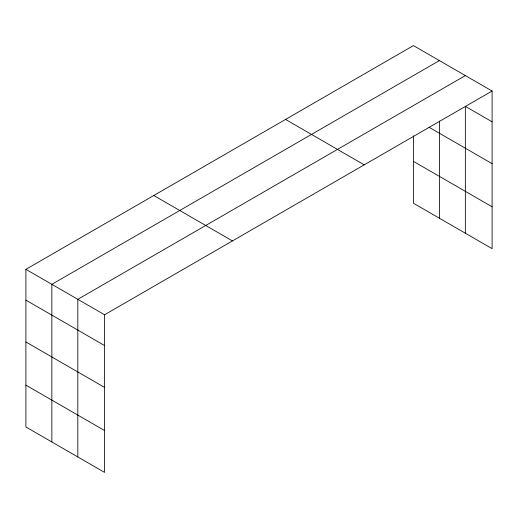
<?xml version="1.0" encoding="UTF-8"?>
<svg xmlns="http://www.w3.org/2000/svg" width="518" height="518" viewBox="0 0 518 518"><rect width="100%" height="100%" fill="white"/><g stroke="black" fill="none" stroke-linecap="round" stroke-linejoin="round"><path stroke-width="0.78" d="M439.394 121.16L439.394 218.227M413.435 135.82L413.435 203.237L492.1 248.659L492.1 91.019L413.435 45.603L25.9 269.341L25.9 426.981L104.565 472.397L104.565 314.763L25.9 269.341M439.394 60.587L51.858 284.33L51.858 441.971M465.352 75.576L77.817 299.32L77.817 456.954M104.565 314.763L492.1 91.019M492.1 121.801L465.352 106.365L465.352 233.217M429.15 127.318L492.1 163.662M413.435 161.376L492.1 206.792M285.547 119.438L364.212 164.853M153.788 195.506L232.452 240.922M25.9 300.129L104.565 345.545M25.9 341.99L104.565 387.406M25.9 385.12L104.565 430.536"/></g></svg>
